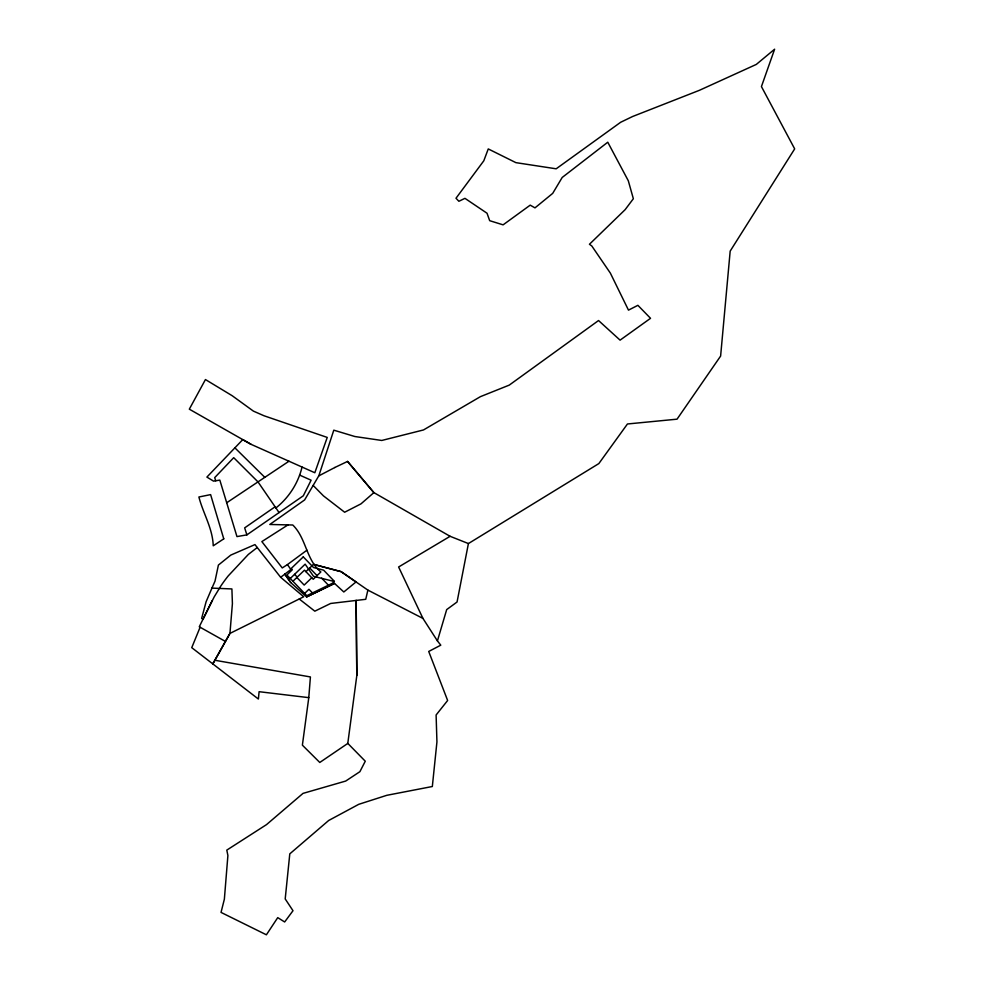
<?xml version="1.0" encoding="UTF-8"?>
<svg xmlns="http://www.w3.org/2000/svg" width="984" height="984" viewBox="0 0 984 984"><rect width="100%" height="100%" fill="white"/><g stroke="black" fill="none" stroke-linecap="round" stroke-linejoin="round"><path stroke-width="1.48" d="M356.159 600.437L356.835 675.368L347.782 743.437L319.775 762.465L302.383 745.159L308.779 697.644L310.415 676.943L214.856 660.264M318.804 475.887L333.797 430.168L354.88 436.527L381.767 440.463L423.501 429.947L480.426 396.65L509.232 385.125L598.543 320.538L620.08 340.144L650.535 318.312L637.89 305.323L628.481 310.132L610.363 273.122L591.802 245.975L589.441 244.266L625.148 209.653L633.352 198.731L628.309 180.773L607.768 142.213L562.196 177.464L552.701 193.381L534.988 207.87L530.204 205.152L503.107 224.844L489.688 220.687L487.031 213.233L464.94 198.338L458.888 201.277L455.998 198.239L483.808 160.786L488.261 148.928L515.887 162.643L556.169 168.805L620.646 122.274L632.601 116.506L699.427 90.307L756.315 64.415L774.617 49.2L761.431 86.58L794.678 148.879L730.177 251.117L720.62 356.06L677.041 419.172L627.448 423.981L598.85 463.575L468.409 543.562L457.056 601.999L446.687 609.6L437.425 640.904L440.783 645.172L428.716 651.457L447.634 700.485L436.109 714.987L436.933 741.936L432.333 786.511L386.786 795.318L358.742 804.322L328.668 820.496L289.788 853.866L285.2 898.933L292.998 910.717L284.659 921.971L277.734 917.629L266.393 934.8L221.031 912.402L224.364 899.191L227.894 855.514L226.8 850.114L266.516 824.617L303.01 793.387L345.692 781.062L359.898 771.677L365.273 761.21L347.832 743.424M367.893 590.08L365.74 599.305L330.661 603.463L314.818 611.175L299.247 598.998L229.948 633.413L212.815 663.905L229.948 633.413L232.408 603.635L231.904 588.936L211.941 588.112L206.099 601.765L201.646 618.419L203.024 619.194L214.18 596.931L220.76 586.107A148.35 148.35 0 0 1 228.239 575.898L248.325 554.447L257.255 547.51M302.039 467.043C298.25 483.107 288.841 497.732 275.901 507.953M200.109 627.238L191.745 647.669L258.386 699.034L259.099 691.691L308.779 697.644M211.941 588.112L215.016 581.138L218.399 565.074L230.797 555.087L254.954 544.595L280.661 577.301L303.712 596.771L299.247 598.998M212.2 600.658L199.272 626.771L225.447 641.445M290.255 578.506L305.151 564.164L313.527 576.317L334.216 581.482M292.912 581.261L304.474 570.154L313.232 579.269L320.846 571.95C306.11 559.859 306.295 538.137 292.777 525.001L269.8 524.472L304.622 499.933L318.754 475.899L334.806 467.523M305.926 571.655L313.527 564.349L341.141 571.655L367.844 590.092L422.948 618.419L437.425 640.904M311.78 577.756L304.179 585.074L296.861 577.473M304.622 593.438L308.939 589.281L312.457 592.946M280.661 577.301L290.87 569.527L287.451 564.582L306.922 550.204M275.102 506.785L244.672 527.867L246.873 534.878L236.959 536.587L219.826 480.106L213.553 481.139L206.898 477.092L242.765 439.614L251.092 444.35L314.831 472.751L327.242 437.425L264.056 415.777L253.417 411.127L232.212 395.74L205.447 379.553L189.322 409.172L251.092 444.35M246.873 534.878L303.318 495.788L311.104 480.204L299.603 475.087M226.701 502.762L288.976 461.225M287.451 564.582L282.26 567.94L261.855 541.594L288.041 524.866M468.409 543.562L450.106 536.305L398.618 566.993L422.948 618.419M334.523 583.401L306.614 596.931M334.744 467.523L347.573 461.422L373.908 492.627L450.106 536.305M313.527 564.349L341.141 571.679L356.023 581.938L343.822 591.974L334.511 583.426L306.614 596.944L290.76 582.589L284.819 574.127L290.76 582.589M234.893 447.843L264.807 477.338M313.146 485.432L323.453 495.874L344.646 512.233L360.993 503.857L373.858 492.64L347.524 461.434M321.657 578.162L328.435 585.197M309.726 568.002L317.045 575.603M294.573 574.348L297.23 577.116M279.075 512.578L257.993 481.889L233.712 457.671L214.697 477.634L215.73 480.782M356.11 600.449L356.786 675.381M303.281 556.87L291.338 568.358L292.31 569.761L286.873 574.988L306.787 595.689L332.321 583.315L334.376 581.335L323.65 570.191L313.527 567.51L303.281 556.87M223.762 538.851L213.233 545.812C212.692 528.396 203.159 513.488 198.891 496.994L210.613 494.62L223.762 538.851"/></g></svg>
